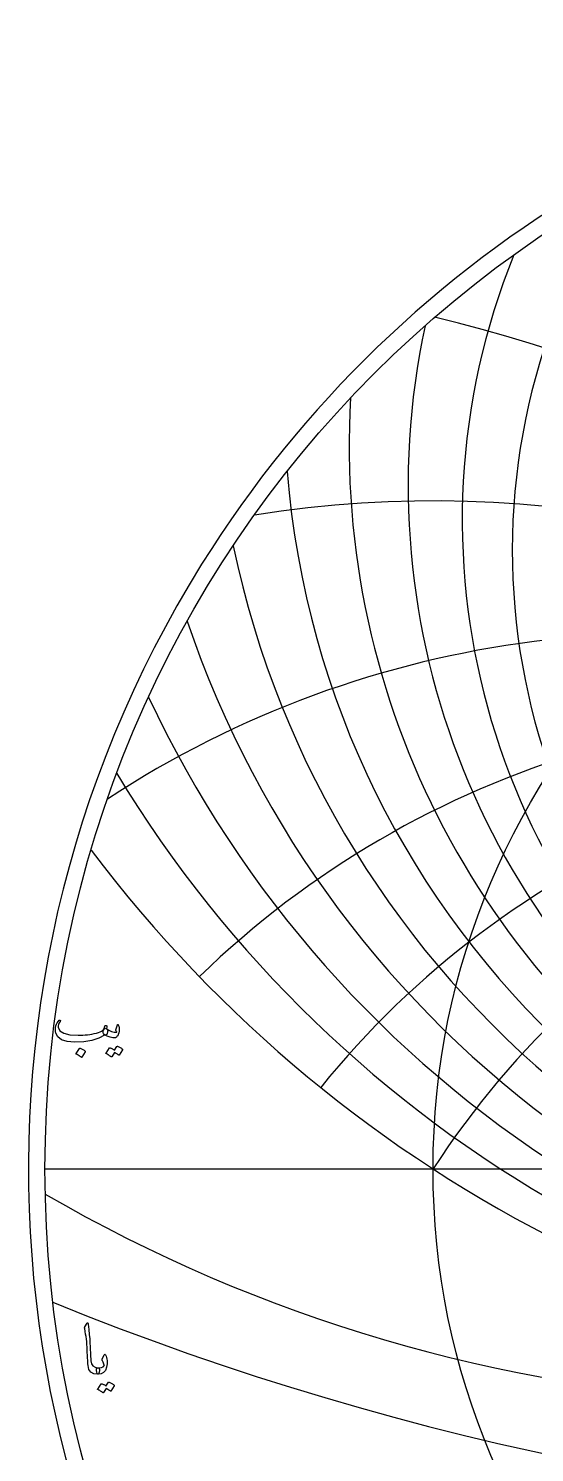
# Model space of a CAD drawing. Header units: millimetres. Extents: x -78 to 78, y -78 to 80.
# Drawn here: x -77.6 to -43.2, y -19.3 to 77.6 of the extents above; entities that cross this region are included whole.
import ezdxf

# ---------------------------------------------------------------- set-up
doc = ezdxf.new("R2010")
doc.units = ezdxf.units.MM
for name, color, linetype in [('CUT_OUTER', 1, 'Continuous'), ('ENGRAVE', 7, 'Continuous'), ('ENGRAVE_FINE', 8, 'Continuous'), ('TEXT', 5, 'Continuous')]:
    doc.layers.add(name, color=color, linetype=linetype)

msp = doc.modelspace()

# ---------------------------------------------------------------- linework, layer by layer
at = {"layer": 'CUT_OUTER'}
for centre, radius, start, end in [((-0.0002, -0.0002), 77.6249, 148.007612, 87.803431), ((-0.0008, 0.0009), 77.6238, 92.19583, 148.008025)]:
    msp.add_arc(centre, radius, start, end, dxfattribs=at)
at = {"layer": 'ENGRAVE'}
msp.add_lwpolyline([(-76.5, 0), (76.5, 0)], dxfattribs=at)
for radius in [76.5, 50.0761]:
    msp.add_circle((0, 0), radius, dxfattribs=at)
for centre, radius, start, end in [((0, 52.2707), 60.202, 184.595622, 355.404378), ((0, -32.5198), 59.7089, 33, 147), ((0, -32.5198), 59.7089, 33, 147), ((0, 77.1104), 91.9436, 217.070295, 322.929705), ((-23.8481, 89.0025), 104.8704, 239.875199, 267.323307)]:
    msp.add_arc(centre, radius, start, end, dxfattribs=at)
at = {"layer": 'ENGRAVE_FINE'}
for centre, radius, start, end in [((0, 42.055), 44.6794, 146.258009, 33.741991), ((0, 44.1438), 48.0849, 157.98396, 22.01604), ((0, 46.5083), 51.7715, 167.906186, 12.093814), ((-71.1583, -32.5198), 92.8905, 12.306911, 76.81627), ((-71.1583, -32.5198), 92.8905, 12.306911, 76.81627), ((0, 49.197), 55.7897, 176.664202, 3.335798), ((-50.1017, -32.5198), 77.9444, 15.72862, 98.962673), ((-50.1017, -32.5198), 77.9444, 15.72862, 98.962673), ((0, 55.8067), 65.0877, 191.904364, 348.095636), ((0, 59.9043), 70.5483, 198.724544, 341.275456), ((-34.4729, -32.5198), 68.9459, 19.409554, 123.219246), ((-34.4729, -32.5198), 68.9459, 19.409554, 123.219246), ((0, 64.6942), 76.7164, 205.149698, 334.850302), ((-21.7323, -32.5198), 63.5409, 23.435256, 134.139707), ((-21.7323, -32.5198), 63.5409, 23.435256, 134.139707), ((-10.5283, -32.5198), 60.63, 27.916334, 141.112561), ((-10.5283, -32.5198), 60.63, 27.916334, 141.112561), ((0, 70.3503), 83.7681, 211.247898, 328.752102), ((0, 178.2403), 202.1254, 247.925664, 292.074336)]:
    msp.add_arc(centre, radius, start, end, dxfattribs=at)
at = {"layer": 'TEXT'}
for points in [[(-72.316, 9.5412), (-72.3113, 9.5388), (-72.3069, 9.5364), (-72.3028, 9.534), (-72.2991, 9.5316), (-72.2953, 9.5289), (-72.2912, 9.5255), (-72.2869, 9.5216), (-72.2822, 9.5171), (-72.2433, 9.4713), (-72.2279, 9.4061), (-72.236, 9.3217), (-72.2677, 9.2179), (-72.297, 9.1549), (-72.3268, 9.1153), (-72.3573, 9.0994), (-72.3884, 9.1069), (-72.404, 9.1144), (-72.4173, 9.1178), (-72.4282, 9.1169), (-72.4366, 9.1117), (-72.8323, 8.8952), (-73.3053, 8.7426), (-73.8554, 8.6539), (-74.4828, 8.6291), (-74.9901, 8.6726), (-75.3731, 8.7884), (-75.6319, 8.9766), (-75.7664, 9.2372), (-75.7872, 9.3603), (-75.7918, 9.4833), (-75.78, 9.6064), (-75.7519, 9.7294), (-75.7136, 9.8383), (-75.6663, 9.9381), (-75.6099, 10.0289), (-75.5444, 10.1107), (-75.5321, 10.1209), (-75.5191, 10.1276), (-75.5055, 10.1306), (-75.4913, 10.13), (-75.4781, 10.1242), (-75.4672, 10.1167), (-75.4588, 10.1074), (-75.4527, 10.0962), (-75.45, 10.0853), (-75.4515, 10.0721), (-75.4573, 10.0564), (-75.4672, 10.0383), (-75.5372, 9.9357), (-75.583, 9.8356), (-75.6048, 9.7379), (-75.6023, 9.6426), (-75.4877, 9.4037), (-75.2211, 9.2324), (-74.8025, 9.1286), (-74.2318, 9.0924), (-74.0751, 9.0948), (-73.9187, 9.1021), (-73.7627, 9.1141), (-73.6069, 9.131), (-73.4523, 9.1527), (-73.2998, 9.1793), (-73.1495, 9.2107), (-73.0012, 9.2469), (-72.8574, 9.2879), (-72.7394, 9.3289), (-72.6474, 9.3699), (-72.5814, 9.4109), (-72.5559, 9.4326), (-72.5325, 9.4592), (-72.5113, 9.4906), (-72.4921, 9.5267), (-72.4742, 9.5672), (-72.4565, 9.6112), (-72.4392, 9.6589), (-72.4221, 9.7101), (-72.4155, 9.7258), (-72.4052, 9.7391), (-72.3914, 9.7499), (-72.3739, 9.7584), (-72.3552, 9.7629), (-72.3377, 9.762), (-72.3214, 9.7557), (-72.3063, 9.7439), (-72.2942, 9.7276), (-72.287, 9.7077), (-72.2846, 9.6842), (-72.287, 9.657)], [(-72.4607, 9.1552), (-72.5132, 9.2049), (-72.5404, 9.2674), (-72.5422, 9.3425), (-72.5186, 9.4302), (-72.4677, 9.509), (-72.4209, 9.5569), (-72.3784, 9.5741), (-72.3401, 9.5605), (-72.1591, 9.4408), (-71.9782, 9.3566), (-71.7972, 9.3081), (-71.6162, 9.2951), (-71.6099, 9.2963), (-71.6054, 9.2999), (-71.6027, 9.306), (-71.6017, 9.3144), (-71.6063, 9.3304), (-71.6198, 9.3542), (-71.6425, 9.3859), (-71.6741, 9.4254), (-71.6802, 9.4375), (-71.6838, 9.4495), (-71.685, 9.4616), (-71.6838, 9.4737), (-71.568, 9.8066), (-71.5625, 9.8193), (-71.5559, 9.8284), (-71.5481, 9.8338), (-71.539, 9.8356), (-71.53, 9.8341), (-71.5221, 9.8296), (-71.5155, 9.822), (-71.5101, 9.8115), (-71.4739, 9.7032), (-71.4521, 9.5955), (-71.4449, 9.4884), (-71.4521, 9.382), (-71.4757, 9.2496), (-71.5076, 9.1419), (-71.5481, 9.0589), (-71.5969, 9.0007), (-71.634, 8.9688), (-71.6681, 8.9452), (-71.6992, 8.9302), (-71.7272, 8.9235), (-71.8889, 8.9199), (-72.065, 8.9573), (-72.2556, 9.0357), (-72.4607, 9.1552)], [(-74.1449, 8.1997), (-74.1389, 8.2057), (-74.1305, 8.2093), (-74.1196, 8.2105), (-74.1063, 8.2093), (-74.0125, 8.1713), (-73.9242, 8.1249), (-73.8412, 8.07), (-73.7637, 8.0066), (-73.7562, 7.997), (-73.7528, 7.9873), (-73.7538, 7.9777), (-73.7589, 7.968), (-73.9857, 7.6013), (-73.9941, 7.5925), (-74.005, 7.5904), (-74.0183, 7.5949), (-74.034, 7.6061), (-74.0475, 7.6157), (-74.0689, 7.6302), (-74.0982, 7.6495), (-74.1353, 7.6736), (-74.1808, 7.7026), (-74.2354, 7.7364), (-74.2991, 7.775), (-74.3718, 7.8184), (-74.3814, 7.8257), (-74.3862, 7.8329), (-74.3862, 7.8401), (-74.3814, 7.8474)], [(-71.6017, 8.3348), (-71.5957, 8.3408), (-71.5873, 8.3444), (-71.5764, 8.3456), (-71.5631, 8.3444), (-71.5156, 8.3266), (-71.4696, 8.307), (-71.4252, 8.2856), (-71.3822, 8.2624), (-71.3404, 8.2371), (-71.2995, 8.2093), (-71.2596, 8.1791), (-71.2205, 8.1466), (-71.213, 8.1366), (-71.2096, 8.1261), (-71.2106, 8.1149), (-71.2157, 8.1031), (-71.4473, 7.7364), (-71.4537, 7.7315), (-71.463, 7.7315), (-71.4754, 7.7364), (-71.4908, 7.746), (-71.5013, 7.7549), (-71.5185, 7.7671), (-71.5423, 7.7827), (-71.5728, 7.8015), (-71.6102, 7.824), (-71.6548, 7.8504), (-71.7067, 7.8807), (-71.7658, 7.9149), (-71.9492, 7.6302), (-71.9576, 7.6215), (-71.9685, 7.6193), (-71.9818, 7.6239), (-71.9975, 7.635), (-72.011, 7.6447), (-72.0324, 7.6592), (-72.0617, 7.6785), (-72.0988, 7.7026), (-72.1443, 7.7315), (-72.1989, 7.7653), (-72.2626, 7.8039), (-72.3353, 7.8474), (-72.3428, 7.8546), (-72.3461, 7.8618), (-72.3452, 7.8691), (-72.3401, 7.8763), (-72.1036, 8.2286), (-72.0976, 8.2346), (-72.0892, 8.2383), (-72.0783, 8.2395), (-72.065, 8.2383), (-72.0246, 8.2251), (-71.9854, 8.2099), (-71.9474, 8.1926), (-71.9106, 8.1731), (-71.875, 8.1518), (-71.8406, 8.1291), (-71.8074, 8.1048), (-71.7755, 8.079)], [(-73.626, -10.4875), (-73.6166, -10.473), (-73.6079, -10.4633), (-73.5998, -10.4585), (-73.5922, -10.4585), (-73.5807, -10.4648), (-73.5705, -10.4838), (-73.5614, -10.5155), (-73.5536, -10.5599), (-73.5138, -10.9203), (-73.4812, -11.2536), (-73.4559, -11.5597), (-73.4378, -11.8387), (-73.4262, -12.0773), (-73.4155, -12.2911), (-73.4057, -12.4802), (-73.3968, -12.6446), (-73.3891, -12.7842), (-73.3829, -12.8992), (-73.3782, -12.9893), (-73.375, -13.0548), (-73.3322, -13.2508), (-73.2375, -13.395), (-73.0909, -13.4873), (-72.8925, -13.5277), (-72.8373, -13.5422), (-72.802, -13.576), (-72.7866, -13.6291), (-72.7911, -13.7015), (-72.8137, -13.8155), (-72.8382, -13.8969), (-72.8644, -13.9458), (-72.8925, -13.962), (-73.1718, -13.9252), (-73.3775, -13.8149), (-73.5096, -13.6309), (-73.5681, -13.3733), (-73.5773, -13.2501), (-73.5856, -13.1266), (-73.593, -13.0028), (-73.5994, -12.8787), (-73.6053, -12.7542), (-73.6109, -12.6295), (-73.6162, -12.5045), (-73.6212, -12.3792), (-73.6302, -12.1402), (-73.6429, -11.925), (-73.6592, -11.7336), (-73.6791, -11.566), (-73.7026, -11.4051), (-73.7297, -11.2337), (-73.7605, -11.0516), (-73.7949, -10.8591), (-73.7994, -10.8244), (-73.7985, -10.7927), (-73.7922, -10.764), (-73.7804, -10.7384)], [(-72.6029, -12.9438), (-72.4678, -12.6446), (-72.4479, -12.6117), (-72.4268, -12.6), (-72.4045, -12.6093), (-72.3809, -12.6398), (-72.3375, -12.731), (-72.3037, -12.8262), (-72.2796, -12.9253), (-72.2651, -13.0283), (-72.2606, -13.1358), (-72.2663, -13.2484), (-72.2823, -13.3662), (-72.3085, -13.4891), (-72.3885, -13.696), (-72.5124, -13.8438), (-72.6804, -13.9325), (-72.8925, -13.962), (-72.9169, -13.9467), (-72.9419, -13.9005), (-72.9676, -13.8236), (-72.9938, -13.7159), (-73.0014, -13.6583), (-72.9998, -13.611), (-72.9893, -13.5739), (-72.9697, -13.547), (-72.954, -13.5368), (-72.9359, -13.5301), (-72.9154, -13.5271), (-72.8925, -13.5277), (-72.7589, -13.5235), (-72.6427, -13.4964), (-72.5441, -13.4463), (-72.463, -13.3733), (-72.4594, -13.3676), (-72.4581, -13.36), (-72.4594, -13.3507), (-72.463, -13.3395), (-72.482, -13.2714), (-72.51, -13.202), (-72.5471, -13.1314), (-72.5933, -13.0596), (-72.6083, -13.0325), (-72.615, -13.0041), (-72.6132, -12.9746), (-72.6029, -12.9438)], [(-72.1734, -14.5074), (-72.1674, -14.5013), (-72.1589, -14.4977), (-72.1481, -14.4965), (-72.1348, -14.4977), (-72.0873, -14.5155), (-72.0413, -14.5351), (-71.9968, -14.5565), (-71.9538, -14.5797), (-71.9121, -14.6051), (-71.8712, -14.6328), (-71.8312, -14.663), (-71.7922, -14.6956), (-71.7846, -14.7055), (-71.7813, -14.7161), (-71.7822, -14.7272), (-71.7874, -14.739), (-72.019, -15.1058), (-72.0253, -15.1106), (-72.0347, -15.1106), (-72.047, -15.1058), (-72.0624, -15.0961), (-72.073, -15.0872), (-72.0902, -15.075), (-72.114, -15.0595), (-72.1445, -15.0406), (-72.1819, -15.0181), (-72.2265, -14.9918), (-72.2784, -14.9614), (-72.3375, -14.9272), (-72.5209, -15.2119), (-72.5293, -15.2207), (-72.5402, -15.2228), (-72.5535, -15.2183), (-72.5691, -15.2071), (-72.5827, -15.1975), (-72.6041, -15.183), (-72.6334, -15.1637), (-72.6705, -15.1395), (-72.716, -15.1106), (-72.7706, -15.0768), (-72.8343, -15.0382), (-72.9069, -14.9948), (-72.9145, -14.9875), (-72.9178, -14.9803), (-72.9169, -14.9731), (-72.9118, -14.9658), (-72.6753, -14.6135), (-72.6693, -14.6075), (-72.6608, -14.6039), (-72.65, -14.6027), (-72.6367, -14.6039), (-72.5963, -14.617), (-72.5571, -14.6322), (-72.5191, -14.6496), (-72.4823, -14.669), (-72.4467, -14.6903), (-72.4123, -14.7131), (-72.3791, -14.7373), (-72.3472, -14.7631)]]:
    msp.add_lwpolyline(points, close=True, dxfattribs=at)

doc.saveas('drawing.dxf')
